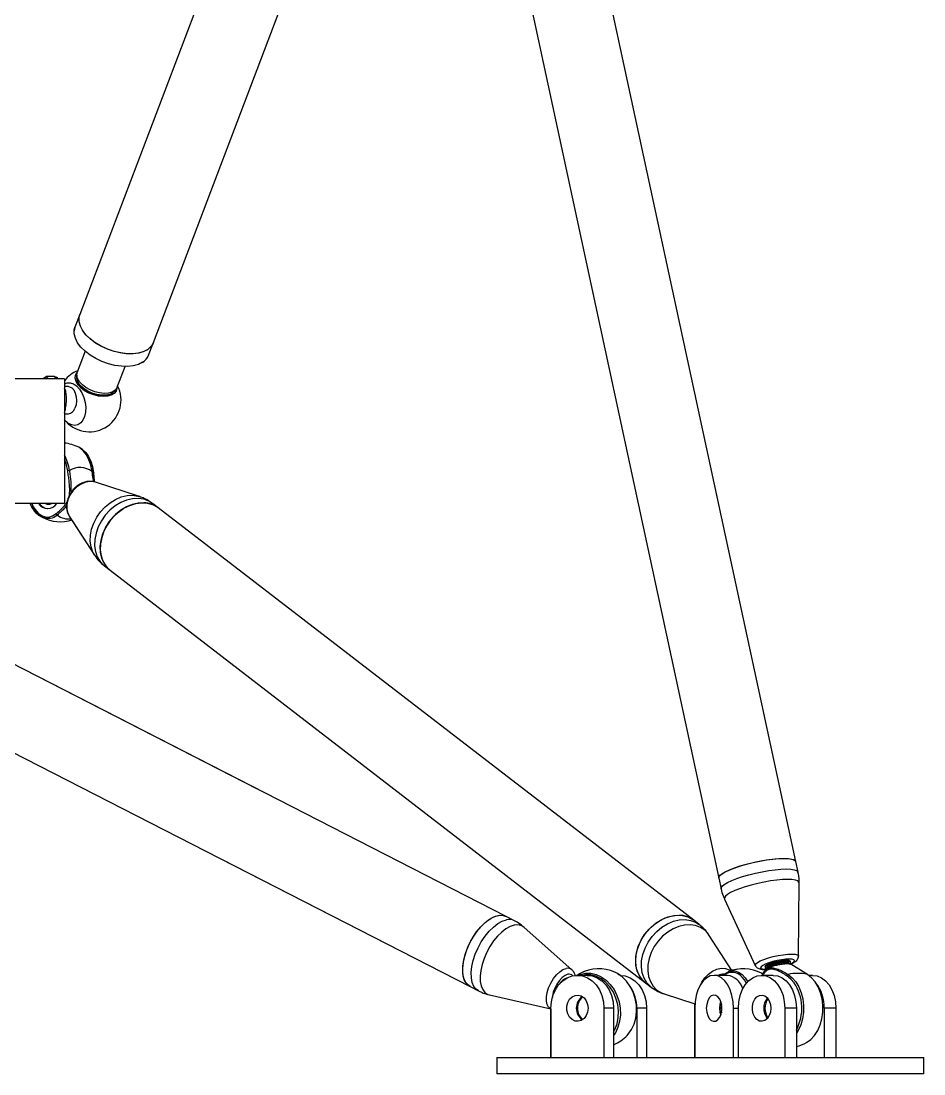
# Model space of a CAD drawing. Header units: millimetres. Extents: x 15 to 1184, y 5 to 836.
# Drawn here: x 249.8 to 304.8, y 573.1 to 637.1 of the extents above; entities that cross this region are included whole.
import ezdxf

# ---------------------------------------------------------------- set-up
doc = ezdxf.new("R2010")
doc.units = ezdxf.units.MM

msp = doc.modelspace()

# ---------------------------------------------------------------- linework, layer by layer
at = {"color": 7, "linetype": 'Continuous', "lineweight": 25}
for p, q in [((296.968, 585.983), (277.585, 675.898)), ((272.893, 674.887), (292.275, 584.972)), ((273.474, 672.192), (253.362, 619.272)), ((257.848, 617.566), (275.332, 663.57)), ((253.362, 619.272), (253.07, 618.504)), ((253.07, 618.504), (253.07, 618.504)), ((253.689, 617.038), (253.208, 615.77)), ((257.557, 616.798), (257.848, 617.566)), ((257.557, 616.798), (257.557, 616.798)), ((255.638, 614.847), (256.12, 616.114)), ((252.429, 615.365), (249.229, 615.365)), ((251.334, 615.504), (251.138, 615.365)), ((251.445, 615.365), (251.334, 615.504)), ((251.814, 615.504), (251.334, 615.504)), ((251.972, 615.365), (251.814, 615.504)), ((251.952, 615.457), (251.867, 615.457)), ((251.952, 615.457), (252.028, 615.365)), ((252.429, 615.365), (252.429, 607.765)), ((252.67, 614.889), (252.429, 614.889)), ((252.51, 614.635), (252.429, 614.635)), ((252.429, 613.24), (252.67, 613.24)), ((252.492, 612.813), (252.429, 612.886)), ((254.317, 609.073), (254.23, 609.097)), ((257.003, 608.197), (254.317, 609.073)), ((264.186, 590.397), (230.302, 607.749)), ((279.319, 582.648), (230.302, 607.749)), ((252.429, 607.765), (249.229, 607.765)), ((258.138, 607.515), (257.794, 607.779)), ((290.746, 582.413), (258.138, 607.515)), ((252.726, 607.006), (254.26, 604.634)), ((252.881, 606.766), (254.26, 604.634)), ((254.866, 603.976), (255.21, 603.711)), ((254.866, 603.976), (255.209, 603.711)), ((255.209, 603.711), (287.817, 578.61)), ((255.21, 603.711), (287.818, 578.61)), ((228.114, 603.477), (277.131, 578.375)), ((261.998, 586.125), (277.131, 578.375)), ((297.106, 585.339), (296.968, 585.983)), ((292.275, 584.972), (292.414, 584.327)), ((297.133, 580.236), (297.173, 584.685)), ((292.623, 583.704), (294.493, 579.666)), ((279.835, 582.383), (279.319, 582.648)), ((283.331, 579.403), (280.425, 581.98)), ((291.089, 582.149), (290.746, 582.413)), ((293.075, 579.359), (291.696, 581.491)), ((296.492, 579.953), (296.49, 579.966)), ((296.65, 579.864), (296.643, 579.894)), ((295.13, 579.412), (294.949, 579.144)), ((295.105, 579.437), (295.112, 579.408)), ((295.152, 579.445), (295.13, 579.411)), ((295.174, 579.572), (295.193, 579.566)), ((295.208, 579.601), (295.212, 579.582)), ((296.658, 579.74), (296.545, 579.809)), ((296.583, 579.787), (296.621, 579.819)), ((297.58, 579.174), (296.657, 579.741)), ((283.833, 579.176), (283.613, 579.059)), ((283.832, 579.176), (283.613, 579.059)), ((284.256, 579.06), (283.666, 579.06)), ((287.817, 578.61), (288.161, 578.345)), ((287.817, 578.61), (287.842, 578.591)), ((287.818, 578.61), (288.161, 578.345)), ((292.797, 579.06), (291.989, 579.06)), ((292.524, 579.063), (292.583, 579.114)), ((294.942, 579.15), (294.873, 579.189)), ((295.587, 579.06), (294.88, 579.06)), ((294.951, 579.147), (294.898, 579.176)), ((297.582, 579.173), (297.58, 579.174)), ((297.676, 579.114), (297.58, 579.173)), ((297.679, 579.112), (297.676, 579.114)), ((297.992, 579.06), (297.755, 579.06)), ((277.131, 578.375), (277.647, 578.111)), ((277.131, 578.375), (277.647, 578.111)), ((288.163, 578.348), (288.28, 578.269)), ((288.833, 577.971), (288.966, 577.93)), ((278.319, 577.868), (282.052, 577.03)), ((278.319, 577.868), (282.052, 577.03)), ((288.952, 577.927), (290.819, 577.318)), ((288.953, 577.927), (290.819, 577.319)), ((290.808, 577.06), (290.818, 577.319)), ((282.052, 574.06), (282.052, 577.06)), ((282.052, 577.03), (282.052, 574.06)), ((285.871, 577.06), (285.281, 577.06)), ((285.281, 577.06), (285.281, 574.06)), ((285.871, 577.06), (285.871, 574.06)), ((287.878, 577.06), (287.287, 577.06)), ((287.287, 577.06), (287.287, 574.06)), ((287.878, 577.06), (287.878, 574.06)), ((290.808, 574.06), (290.808, 577.06)), ((290.809, 577.06), (290.809, 574.06)), ((293.17, 574.06), (293.17, 577.06)), ((293.466, 574.06), (293.466, 577.06)), ((296.294, 577.06), (296.294, 574.06)), ((297.002, 577.06), (296.294, 577.06)), ((297.002, 577.06), (297.002, 574.06)), ((299.406, 577.06), (298.699, 577.06)), ((298.699, 577.06), (298.699, 574.06)), ((299.406, 577.06), (299.406, 574.06)), ((278.769, 574.06), (278.769, 573.06)), ((278.769, 574.06), (278.769, 573.06)), ((278.769, 574.06), (278.769, 574.06)), ((278.769, 574.06), (304.769, 574.06)), ((304.769, 573.06), (304.769, 574.06)), ((278.769, 573.06), (278.769, 573.06)), ((300.961, 573.06), (278.769, 573.06)), ((304.769, 573.06), (300.961, 573.06))]:
    msp.add_line(p, q, dxfattribs=at)
at = {"color": 8, "linetype": 'Continuous', "lineweight": 25}
for p, q in [((290.808, 577.06), (290.809, 577.06)), ((293.17, 577.06), (293.466, 577.06))]:
    msp.add_line(p, q, dxfattribs=at)
at = {"color": 7, "linetype": 'Continuous', "lineweight": 25, "flags": 128}
for points in [[(257.848, 617.566), (257.835, 617.533), (257.706, 617.328), (257.514, 617.156), (257.263, 617.023), (256.962, 616.933), (256.62, 616.887), (256.247, 616.888), (255.855, 616.936), (255.455, 617.028), (255.059, 617.163), (254.68, 617.336), (254.33, 617.542), (254.018, 617.774), (253.754, 618.026), (253.546, 618.291), (253.401, 618.559), (253.323, 618.822), (253.314, 619.074), (253.362, 619.272)], [(257.48, 617.134), (257.222, 617.007), (256.914, 616.923), (256.567, 616.884), (256.191, 616.892), (255.796, 616.946), (255.396, 617.045), (255.002, 617.186), (254.627, 617.364), (254.281, 617.574), (253.976, 617.81), (253.72, 618.065), (253.521, 618.33), (253.385, 618.598), (253.317, 618.86), (253.319, 619.109), (253.362, 619.272)], [(253.07, 618.504), (253.063, 618.486), (253.02, 618.281)], [(257.188, 616.366), (256.93, 616.239), (256.623, 616.155), (256.275, 616.116), (255.899, 616.124), (255.504, 616.178), (255.104, 616.277), (254.711, 616.418), (254.335, 616.596), (253.989, 616.807), (253.684, 617.042), (253.428, 617.297), (253.229, 617.562), (253.094, 617.83), (253.026, 618.092), (253.027, 618.341), (253.07, 618.504)], [(257.176, 616.359), (257.272, 616.425), (257.436, 616.587)], [(255.638, 614.847), (255.615, 614.796), (255.501, 614.659), (255.329, 614.556), (255.109, 614.494), (254.851, 614.476), (254.57, 614.503), (254.282, 614.573), (254.001, 614.683), (253.742, 614.827), (253.521, 614.996), (253.348, 615.183), (253.233, 615.376), (253.182, 615.566), (253.198, 615.741), (253.208, 615.77)], [(252.429, 615.05), (252.592, 615.117), (252.784, 615.123), (252.981, 615.06), (253.173, 614.93), (253.349, 614.74), (253.499, 614.502), (253.616, 614.227), (253.693, 613.93), (253.727, 613.628), (253.714, 613.336), (253.656, 613.072), (253.557, 612.847), (253.421, 612.676), (253.255, 612.567), (253.069, 612.525), (252.873, 612.554), (252.677, 612.652), (252.492, 612.813), (252.492, 612.813)], [(252.67, 614.889), (252.729, 614.883), (252.871, 614.818), (252.995, 614.686), (253.091, 614.498), (253.149, 614.272), (253.164, 614.028), (253.136, 613.786), (253.066, 613.57)], [(253.53, 611.056), (253.3, 611.193), (253.297, 611.194)], [(254.111, 609.727), (254.032, 610.098), (253.917, 610.435), (253.767, 610.727), (253.589, 610.964), (253.389, 611.139), (253.297, 611.194)], [(253.412, 611.123), (253.53, 611.056), (253.729, 610.881), (253.901, 610.644), (254.038, 610.353), (254.138, 610.018), (254.196, 609.649)], [(254.196, 609.649), (254.204, 609.645), (254.209, 609.641), (254.212, 609.637), (254.212, 609.632), (254.211, 609.627), (254.207, 609.622), (254.201, 609.617), (254.193, 609.613)], [(251.688, 606.89), (251.553, 606.856), (251.324, 606.855), (251.101, 606.926), (250.891, 607.067), (250.7, 607.274), (250.536, 607.539), (250.435, 607.765)], [(250.449, 607.765), (250.485, 607.683), (250.535, 607.582)], [(251.086, 607.578), (250.92, 607.746), (250.906, 607.765)], [(251.401, 607.448), (251.27, 607.477), (251.086, 607.578)], [(255.21, 603.711), (255.033, 603.873), (254.84, 604.136), (254.703, 604.443), (254.626, 604.786), (254.611, 605.154), (254.658, 605.536), (254.767, 605.92), (254.934, 606.295), (255.154, 606.649), (255.42, 606.972), (255.724, 607.254), (256.056, 607.485), (256.408, 607.66), (256.768, 607.773), (257.125, 607.82), (257.468, 607.799), (257.787, 607.713), (258.072, 607.563), (258.138, 607.515)], [(257.273, 607.819), (256.921, 607.801), (256.561, 607.716), (256.205, 607.567), (255.863, 607.359), (255.545, 607.098), (255.262, 606.791), (255.022, 606.449), (254.832, 606.082), (254.697, 605.7), (254.623, 605.316), (254.611, 604.94), (254.662, 604.585), (254.774, 604.262), (254.944, 603.979), (255.166, 603.746), (255.21, 603.711)], [(250.85, 607.073), (251.08, 606.937), (251.083, 606.935)], [(292.275, 584.972), (292.278, 585.028), (292.34, 585.128), (292.471, 585.238), (292.668, 585.356), (292.924, 585.478), (293.232, 585.599), (293.582, 585.717), (293.963, 585.828), (294.365, 585.927), (294.774, 586.014), (295.179, 586.084), (295.566, 586.135), (295.925, 586.167), (296.245, 586.177), (296.515, 586.167), (296.727, 586.135), (296.876, 586.084), (296.956, 586.014), (296.968, 585.983)], [(292.275, 584.972), (292.275, 584.974), (292.294, 585.067), (292.385, 585.171), (292.543, 585.285), (292.765, 585.405), (293.043, 585.527), (293.369, 585.647), (293.733, 585.763), (294.124, 585.869), (294.53, 585.964), (294.939, 586.044), (295.338, 586.107), (295.715, 586.15), (296.06, 586.174), (296.36, 586.176), (296.608, 586.157), (296.795, 586.117), (296.916, 586.058), (296.968, 585.983)], [(277.131, 578.375), (276.99, 578.474), (276.848, 578.653), (276.748, 578.888), (276.693, 579.172), (276.684, 579.497), (276.722, 579.853), (276.806, 580.229), (276.933, 580.614), (277.099, 580.995), (277.3, 581.362), (277.528, 581.703), (277.778, 582.007), (278.041, 582.267), (278.31, 582.472), (278.576, 582.619), (278.832, 582.701), (279.069, 582.717), (279.281, 582.666), (279.319, 582.648)], [(276.999, 580.775), (277.18, 581.152), (277.393, 581.509), (277.631, 581.836), (277.888, 582.122), (278.154, 582.36), (278.423, 582.542), (278.686, 582.661), (278.935, 582.716), (279.162, 582.703), (279.319, 582.648)], [(287.818, 578.61), (287.641, 578.772), (287.448, 579.034), (287.311, 579.341), (287.234, 579.684), (287.219, 580.052), (287.267, 580.434), (287.375, 580.818), (287.542, 581.193), (287.762, 581.548), (288.028, 581.87), (288.332, 582.152), (288.665, 582.384), (289.016, 582.558), (289.376, 582.671), (289.733, 582.718), (290.076, 582.698), (290.395, 582.611), (290.68, 582.461), (290.746, 582.413)], [(287.818, 578.61), (287.775, 578.644), (287.552, 578.877), (287.383, 579.16), (287.271, 579.484), (287.22, 579.839), (287.232, 580.214), (287.306, 580.598), (287.44, 580.98), (287.63, 581.348), (287.87, 581.69), (288.153, 581.996), (288.471, 582.257), (288.813, 582.465), (289.169, 582.614), (289.529, 582.699), (289.881, 582.718)], [(277.131, 578.375), (277.089, 578.399), (276.925, 578.542), (276.8, 578.745), (276.719, 579.002), (276.683, 579.305), (276.694, 579.644), (276.752, 580.01), (276.855, 580.391), (276.999, 580.775)], [(296.4, 579.972), (296.209, 579.961), (295.987, 579.931), (295.754, 579.884), (295.53, 579.824), (295.335, 579.756), (295.187, 579.686), (295.098, 579.622), (295.077, 579.567), (295.126, 579.528), (295.17, 579.516)], [(296.641, 579.907), (296.624, 579.931), (296.542, 579.961), (296.4, 579.972)], [(284.2, 579.335), (284.13, 579.31), (283.832, 579.176)], [(286.706, 575.408), (286.763, 575.472), (286.968, 575.761), (287.123, 576.095), (287.226, 576.463), (287.271, 576.854), (287.258, 577.255), (287.187, 577.652), (287.06, 578.033), (286.882, 578.387), (286.658, 578.7), (286.395, 578.965), (286.102, 579.171), (285.94, 579.253)], [(286.312, 579.046), (286.03, 579.21), (285.966, 579.241)], [(292.583, 579.114), (292.801, 579.257), (292.984, 579.321)], [(293.413, 579.434), (293.316, 579.418), (293.057, 579.353)], [(282.052, 577.06), (282.083, 577.45), (282.175, 577.825), (282.324, 578.171), (282.525, 578.474), (282.769, 578.723), (283.048, 578.908), (283.351, 579.022), (283.666, 579.06), (283.981, 579.022), (284.284, 578.908), (284.563, 578.723), (284.808, 578.474), (285.009, 578.171), (285.158, 577.825), (285.25, 577.45), (285.281, 577.06)], [(283.701, 579.06), (283.839, 579.116), (284.153, 579.187), (284.478, 579.187), (284.802, 579.115), (285.115, 578.974), (285.408, 578.768), (285.671, 578.504), (285.895, 578.19), (286.073, 577.837), (286.2, 577.455), (286.271, 577.058), (286.284, 576.658), (286.239, 576.267), (286.137, 575.899), (285.981, 575.565), (285.871, 575.395)], [(284.256, 579.06), (284.571, 579.022), (284.874, 578.908), (285.153, 578.723), (285.398, 578.474), (285.599, 578.171), (285.748, 577.825), (285.84, 577.45), (285.871, 577.06)], [(286.127, 579.156), (286.197, 579.118), (286.312, 579.046)], [(286.263, 579.06), (286.578, 579.022), (286.881, 578.908), (287.16, 578.723), (287.405, 578.474), (287.606, 578.171), (287.755, 577.825), (287.847, 577.45), (287.878, 577.06)], [(293.17, 577.06), (293.147, 577.45), (293.08, 577.825), (292.971, 578.171), (292.824, 578.474), (292.645, 578.723), (292.441, 578.908), (292.22, 579.022), (291.989, 579.06), (291.759, 579.022), (291.538, 578.908), (291.334, 578.723), (291.155, 578.474), (291.008, 578.171), (290.899, 577.825), (290.832, 577.45), (290.809, 577.06)], [(293.466, 577.06), (293.493, 577.45), (293.574, 577.825), (293.704, 578.171), (293.88, 578.474), (294.095, 578.723), (294.339, 578.908), (294.604, 579.022), (294.88, 579.06), (295.156, 579.022), (295.421, 578.908), (295.666, 578.723), (295.88, 578.474), (296.056, 578.171), (296.187, 577.825), (296.267, 577.45), (296.294, 577.06)], [(293.956, 578.574), (293.832, 578.784), (293.698, 578.952)], [(295.587, 579.06), (295.863, 579.022), (296.129, 578.908), (296.373, 578.723), (296.587, 578.474), (296.763, 578.171), (296.894, 577.825), (296.974, 577.45), (297.002, 577.06)], [(297.616, 574.971), (297.625, 574.975), (297.879, 575.16), (298.105, 575.406), (298.297, 575.705), (298.447, 576.048), (298.552, 576.423), (298.608, 576.819), (298.613, 577.223), (298.567, 577.621), (298.471, 578.002), (298.329, 578.352), (298.145, 578.66), (297.925, 578.917), (297.676, 579.114)], [(297.992, 579.06), (298.267, 579.022), (298.533, 578.908), (298.777, 578.723), (298.992, 578.474), (299.167, 578.171), (299.298, 577.825), (299.379, 577.45), (299.406, 577.06)], [(284.312, 577.06), (284.283, 576.824), (284.2, 576.609), (284.069, 576.435), (283.902, 576.315), (283.714, 576.262), (283.522, 576.28), (283.343, 576.367), (283.193, 576.516), (283.084, 576.713), (283.028, 576.941), (283.028, 577.179), (283.084, 577.407), (283.193, 577.604), (283.343, 577.753), (283.522, 577.84), (283.714, 577.858), (283.902, 577.805), (284.069, 577.686), (284.2, 577.511), (284.283, 577.296), (284.312, 577.06)], [(291.517, 577.06), (291.538, 576.824), (291.599, 576.609), (291.695, 576.435), (291.817, 576.315), (291.954, 576.262), (292.095, 576.28), (292.226, 576.367), (292.336, 576.516), (292.415, 576.713), (292.456, 576.941), (292.456, 577.179), (292.415, 577.407), (292.336, 577.604), (292.226, 577.753), (292.095, 577.84), (291.954, 577.858), (291.817, 577.805), (291.695, 577.686), (291.599, 577.511), (291.538, 577.296), (291.517, 577.06)], [(292.388, 577.461), (292.346, 577.296), (292.325, 577.06)], [(295.446, 577.06), (295.421, 576.824), (295.348, 576.609), (295.233, 576.435), (295.087, 576.315), (294.923, 576.262), (294.754, 576.28), (294.597, 576.367), (294.466, 576.516), (294.371, 576.713), (294.321, 576.941), (294.321, 577.179), (294.371, 577.407), (294.466, 577.604), (294.597, 577.753), (294.754, 577.84), (294.923, 577.858), (295.087, 577.805), (295.233, 577.686), (295.348, 577.511), (295.421, 577.296), (295.446, 577.06)], [(292.325, 577.06), (292.346, 576.824), (292.393, 576.646)]]:
    msp.add_lwpolyline(points, dxfattribs=at)
at = {"color": 8, "linetype": 'Continuous', "lineweight": 25, "flags": 128}
for points in [[(255.628, 614.823), (255.626, 614.778), (255.576, 614.61), (255.459, 614.469), (255.284, 614.364), (255.058, 614.301), (254.794, 614.282), (254.507, 614.31), (254.212, 614.382), (253.924, 614.494), (253.66, 614.641), (253.434, 614.814), (253.257, 615.005), (253.139, 615.203), (253.087, 615.397), (253.104, 615.576), (253.187, 615.732), (253.199, 615.746)], [(253.399, 614.941), (253.6, 614.761), (253.846, 614.604), (254.121, 614.479), (254.411, 614.393), (254.698, 614.351), (254.965, 614.356), (255.198, 614.408), (255.382, 614.503), (255.507, 614.636), (255.536, 614.691)], [(255.515, 614.671), (255.498, 614.64), (255.374, 614.508), (255.191, 614.414), (254.96, 614.363), (254.695, 614.358), (254.41, 614.399), (254.123, 614.484), (253.85, 614.608), (253.607, 614.764), (253.407, 614.943)], [(254.23, 609.097), (254.201, 609.103), (253.943, 609.114), (253.673, 609.058), (253.407, 608.939), (253.159, 608.762), (252.941, 608.538), (252.767, 608.277), (252.645, 607.995), (252.582, 607.706), (252.581, 607.427), (252.642, 607.171), (252.726, 607.006)], [(254.258, 604.636), (254.158, 604.818), (254.049, 605.132), (254, 605.477), (254.011, 605.841), (254.083, 606.215), (254.214, 606.585), (254.398, 606.942), (254.631, 607.274), (254.906, 607.571), (255.214, 607.825), (255.547, 608.027), (255.893, 608.172), (256.242, 608.254), (256.584, 608.272), (256.908, 608.225), (257.001, 608.198)], [(257.794, 607.779), (257.569, 607.921), (257.264, 608.035), (256.93, 608.083), (256.577, 608.065), (256.218, 607.98), (255.861, 607.831), (255.519, 607.623), (255.202, 607.362), (254.919, 607.056), (254.678, 606.714), (254.488, 606.346), (254.354, 605.964), (254.28, 605.58), (254.268, 605.205), (254.319, 604.85), (254.431, 604.526), (254.601, 604.243), (254.823, 604.01), (254.866, 603.976)], [(250.535, 607.582), (250.641, 607.406), (250.826, 607.187), (251.032, 607.035), (251.253, 606.955), (251.48, 606.949), (251.706, 607.017), (251.924, 607.158)], [(251.998, 607.071), (251.78, 606.929), (251.688, 606.89)], [(292.414, 584.327), (292.417, 584.383), (292.479, 584.483), (292.61, 584.594), (292.807, 584.711), (293.063, 584.833), (293.371, 584.955), (293.721, 585.072), (294.102, 585.183), (294.504, 585.283), (294.913, 585.369), (295.318, 585.439), (295.705, 585.491), (296.064, 585.522), (296.384, 585.533)], [(296.384, 585.533), (296.654, 585.522), (296.866, 585.491), (297.015, 585.439), (297.095, 585.369), (297.106, 585.339)], [(296.469, 584.896), (296.159, 584.886), (295.811, 584.855), (295.434, 584.805), (295.041, 584.737), (294.644, 584.653), (294.254, 584.556), (293.884, 584.449), (293.544, 584.334), (293.246, 584.216), (292.997, 584.098), (292.806, 583.984), (292.679, 583.877), (292.618, 583.78), (292.623, 583.704)], [(297.173, 584.685), (297.159, 584.737), (297.082, 584.805), (296.938, 584.855), (296.731, 584.886), (296.469, 584.896)], [(277.647, 578.111), (277.506, 578.21), (277.364, 578.388), (277.264, 578.623), (277.209, 578.908), (277.2, 579.233), (277.238, 579.589), (277.322, 579.965), (277.449, 580.349), (277.616, 580.731), (277.816, 581.097), (278.045, 581.438), (278.294, 581.743), (278.557, 582.002), (278.826, 582.208), (279.093, 582.354), (279.348, 582.437)], [(288.163, 578.344), (288.118, 578.38), (287.896, 578.613), (287.726, 578.896), (287.614, 579.219), (287.563, 579.574), (287.575, 579.95), (287.649, 580.334), (287.783, 580.716), (287.973, 581.083), (288.214, 581.425), (288.497, 581.732), (288.814, 581.993), (289.156, 582.201), (289.513, 582.35), (289.872, 582.435), (290.225, 582.453), (290.559, 582.405), (290.864, 582.291), (291.09, 582.148)], [(279.824, 582.12), (279.576, 582.04), (279.318, 581.898), (279.057, 581.698), (278.801, 581.446), (278.559, 581.151), (278.337, 580.82), (278.142, 580.464), (277.981, 580.093), (277.857, 579.72), (277.776, 579.355), (277.739, 579.01), (277.747, 578.694), (277.801, 578.418), (277.898, 578.19), (278.036, 578.016), (278.21, 577.903), (278.319, 577.868)], [(291.696, 581.491), (291.633, 581.581), (291.417, 581.807), (291.157, 581.978), (290.86, 582.089), (290.536, 582.136), (290.194, 582.118), (289.844, 582.036), (289.498, 581.891), (289.166, 581.689), (288.858, 581.436), (288.583, 581.138), (288.35, 580.806), (288.165, 580.449), (288.035, 580.079), (287.963, 579.706), (287.952, 579.341), (288.001, 578.997), (288.11, 578.682), (288.275, 578.408), (288.49, 578.182), (288.751, 578.011), (288.953, 577.927)], [(294.493, 579.666), (294.487, 579.693), (294.525, 579.767), (294.632, 579.851), (294.803, 579.941), (295.027, 580.032), (295.294, 580.12), (295.589, 580.199), (295.896, 580.266), (296.198, 580.316), (296.479, 580.347), (296.724, 580.358)], [(296.575, 580.047), (296.357, 580.037), (296.104, 580.006), (295.836, 579.957), (295.568, 579.893), (295.321, 579.818), (295.11, 579.738), (294.95, 579.658), (294.852, 579.584), (294.823, 579.52), (294.864, 579.471), (294.973, 579.44), (295.107, 579.43)], [(296.642, 579.754), (296.767, 579.818), (296.865, 579.893), (296.894, 579.957), (296.853, 580.006), (296.744, 580.037), (296.575, 580.047)], [(296.724, 580.358), (296.92, 580.347), (297.056, 580.316), (297.125, 580.266), (297.133, 580.236)], [(282.052, 577.035), (282.045, 577.037), (281.915, 577.133), (281.824, 577.289), (281.777, 577.496), (281.776, 577.745), (281.822, 578.02), (281.912, 578.308), (282.042, 578.593), (282.203, 578.859), (282.388, 579.093), (282.587, 579.281), (282.788, 579.414), (282.982, 579.484)], [(291.186, 578.525), (291.249, 578.654), (291.424, 578.914), (291.641, 579.139), (291.889, 579.316), (292.155, 579.435), (292.425, 579.49), (292.683, 579.479), (292.917, 579.402), (293.018, 579.341)], [(292.984, 579.321), (293.028, 579.329), (293.257, 579.33), (293.48, 579.259), (293.69, 579.118), (293.88, 578.912), (294.036, 578.664)], [(283.088, 579.124), (282.917, 579.059), (282.739, 578.933), (282.567, 578.753), (282.412, 578.533), (282.285, 578.288), (282.194, 578.034), (282.146, 577.788), (282.141, 577.715)], [(285.871, 575.601), (285.954, 575.758), (286.084, 576.108), (286.157, 576.488), (286.169, 576.884), (286.122, 577.282), (286.016, 577.669), (285.855, 578.031), (285.644, 578.355), (285.392, 578.631), (285.106, 578.849), (284.797, 579.001), (284.475, 579.082), (284.152, 579.089), (283.97, 579.06)], [(296.862, 578.607), (296.669, 578.831), (296.422, 579.029)], [(296.495, 579.114), (296.744, 578.917), (296.964, 578.66), (297.149, 578.352), (297.291, 578.002), (297.386, 577.621), (297.433, 577.223), (297.428, 576.819), (297.372, 576.423), (297.267, 576.048), (297.116, 575.705), (297.002, 575.514)]]:
    msp.add_lwpolyline(points, dxfattribs=at)
at = {"color": 7, "linetype": 'Continuous', "lineweight": 25}
for centre, radius, start, end in [((257.033, 617.889), 0.877, 300.67954, 338.43555), ((256.741, 617.121), 0.877, 300.67954, 338.43555), ((253.95, 614.065), 1.925, 111.67011, 142.1848), ((253.95, 614.065), 1.925, 222.85508, 26.71137), ((252.628, 613.693), 0.455, 275.29991, 344.34065), ((253.95, 614.065), 1.925, 217.8152, 222.85508), ((252.19, 609.065), 2.4, 62.52337, 84.27207), ((252.751, 609.507), 0.281, 93.02358, 115.2733), ((253.377, 608.7), 1.262, 54.44341, 120.52708), ((251.71, 608.23), 1.442, 198.84723, 233.37104), ((251.409, 608.123), 0.657, 213.03364, 326.96636), ((251.458, 608.184), 0.45, 248.83939, 290.127), ((257.228, 606.312), 1.508, 52.92393, 88.30062), ((252.19, 609.065), 2.4, 242.52337, 287.15489), ((252.05, 607.19), 0.13, 194.55359, 246.68857), ((289.837, 581.21), 1.508, 52.92393, 88.30062), ((284.965, 577.06), 2.4, 66.0143, 118.14479), ((293.765, 577.06), 2.4, 62.52337, 112.44712), ((283.338, 578.03), 0.917, 111.39741, 147.65583), ((292.606, 579.059), 0.0594, 113.42987, 179.38315), ((292.644, 577.921), 1.15, 16.74083, 82.35438), ((296.556, 578.988), 0.14, 115.70844, 163.23331), ((297.085, 576.594), 2.588, 76.81773, 103.18227), ((294.546, 577.054), 2.788, 331.72615, 33.85026), ((296.319, 577.124), 2.381, 358.46224, 38.40212), ((285.004, 577.087), 2.283, 359.33532, 34.51603), ((284.477, 577.06), 0.879, 125.90818, 234.09182), ((284.554, 577.06), 0.892, 129.1678, 230.8322), ((293.73, 577.06), 1.324, 168.14863, 191.85137), ((296.012, 577.06), 0.998, 141.42594, 218.57406), ((296.103, 577.06), 1.016, 145.12041, 214.87959), ((284.965, 577.06), 2.4, 292.18461, 316.50828), ((296.436, 577.06), 2.4, 283.63454, 299.46556)]:
    msp.add_arc(centre, radius, start, end, dxfattribs=at)
at = {"color": 8, "linetype": 'Continuous', "lineweight": 25}
for centre, radius, start, end in [((253.82, 615.444), 0.656, 167.46891, 230.05133), ((253.835, 615.448), 0.662, 170.48592, 229.7019), ((250.014, 609.416), 2.747, 7.77684, 28.46592), ((252.32, 609.57), 1.873, 1.29411, 43.99139), ((249.904, 609.376), 2.754, 8.02797, 23.51735), ((252.685, 607.96), 1.124, 232.30074, 277.36283), ((279.518, 581.74), 0.717, 63.78003, 103.69966), ((279.989, 581.466), 0.674, 49.64925, 104.13609), ((283.079, 579.112), 0.384, 49.13489, 104.65046), ((293.086, 578.436), 0.8, 40.13029, 128.77872), ((283.164, 578.835), 0.299, 40.83783, 104.80504), ((284.524, 577.894), 1.457, 118.34639, 126.8459), ((292.571, 578.234), 0.898, 87.89382, 113.10551)]:
    msp.add_arc(centre, radius, start, end, dxfattribs=at)
at = {"color": 7, "linetype": 'Continuous', "lineweight": 25}
for points, knots in [([(252.51, 614.635), (252.493, 614.676), (252.471, 614.73), (252.437, 614.785), (252.429, 614.797)], [0, 0, 0, 0, 0.7785207, 1, 1, 1, 1]), ([(252.429, 613.288), (252.455, 613.382), (252.517, 613.604), (252.557, 613.947), (252.555, 614.304), (252.525, 614.524), (252.51, 614.635)], [0, 0, 0, 0, 0.212903, 0.502247, 0.748843, 1, 1, 1, 1]), ([(254.203, 609.096), (254.195, 609.155), (254.169, 609.368), (254.135, 609.577), (254.111, 609.727)], [0, 0, 0, 0, 0.279978, 1, 1, 1, 1]), ([(254.196, 609.649), (254.208, 609.541), (254.227, 609.355), (254.24, 609.166), (254.246, 609.086)], [0, 0, 0, 0, 0.5775687, 1, 1, 1, 1]), ([(254.218, 609.098), (254.143, 609.11), (253.987, 609.135), (253.736, 609.101), (253.48, 609.014), (253.235, 608.872), (253.013, 608.682), (252.825, 608.453), (252.68, 608.193), (252.586, 607.916), (252.548, 607.632), (252.574, 607.359), (252.639, 607.14), (252.716, 607.033), (252.742, 606.996)], [0, 0, 0, 0, 0.076155, 0.160009, 0.245556, 0.332508, 0.420315, 0.508588, 0.597239, 0.686312, 0.775779, 0.865216, 0.953725, 1, 1, 1, 1]), ([(257.788, 607.774), (257.739, 607.814), (257.585, 607.939), (257.318, 608.083), (257.094, 608.16), (256.997, 608.194)], [0, 0, 0, 0, 0.210101, 0.659066, 1, 1, 1, 1]), ([(254.258, 604.64), (254.264, 604.63), (254.339, 604.495), (254.536, 604.274), (254.738, 604.062), (254.862, 603.981), (254.869, 603.976)], [0, 0, 0, 0, 0.039565, 0.509459, 0.971238, 1, 1, 1, 1]), ([(297.172, 584.682), (297.171, 584.814), (297.168, 585.036), (297.119, 585.251), (297.099, 585.337)], [0, 0, 0, 0, 0.5996924, 1, 1, 1, 1]), ([(292.415, 584.33), (292.416, 584.324), (292.437, 584.174), (292.507, 583.962), (292.599, 583.77), (292.63, 583.707)], [0, 0, 0, 0, 0.028393, 0.684156, 1, 1, 1, 1]), ([(280.428, 581.97), (280.403, 581.995), (280.272, 582.122), (280.071, 582.262), (279.884, 582.351), (279.831, 582.377)], [0, 0, 0, 0, 0.1427467, 0.7557626, 1, 1, 1, 1]), ([(291.692, 581.485), (291.645, 581.557), (291.522, 581.747), (291.317, 581.969), (291.145, 582.098), (291.086, 582.142)], [0, 0, 0, 0, 0.285105, 0.754207, 1, 1, 1, 1]), ([(296.641, 579.894), (296.636, 579.903), (296.622, 579.925), (296.529, 579.935), (296.395, 579.93), (296.237, 579.913), (296.036, 579.876), (295.856, 579.832), (295.747, 579.801), (295.691, 579.784), (295.582, 579.75), (295.428, 579.692), (295.297, 579.629), (295.224, 579.586), (295.156, 579.538), (295.103, 579.485), (295.109, 579.451), (295.111, 579.439)], [0, 0, 0, 0, 0.074852, 0.185691, 0.248138, 0.325837, 0.423273, 0.508902, 0.546816, 0.55868, 0.579485, 0.686869, 0.767233, 0.800207, 0.840488, 0.939472, 1, 1, 1, 1]), ([(296.615, 579.818), (296.621, 579.822), (296.652, 579.84), (296.655, 579.866), (296.624, 579.895), (296.529, 579.905), (296.39, 579.9), (296.227, 579.881), (296.026, 579.843), (295.818, 579.792), (295.61, 579.729), (295.45, 579.667), (295.351, 579.622), (295.311, 579.602), (295.292, 579.592), (295.285, 579.588), (295.284, 579.587), (295.284, 579.587), (295.284, 579.587), (295.284, 579.587), (295.284, 579.587), (295.284, 579.587), (295.284, 579.587), (295.284, 579.587), (295.284, 579.587), (295.283, 579.587), (295.283, 579.587), (295.282, 579.586), (295.268, 579.579), (295.233, 579.558), (295.161, 579.508), (295.115, 579.457), (295.109, 579.419), (295.112, 579.403), (295.116, 579.396), (295.117, 579.392), (295.118, 579.391), (295.118, 579.391)], [0, 0, 0, 0, 0.016404, 0.087372, 0.159781, 0.255798, 0.312322, 0.38577, 0.470199, 0.541431, 0.612282, 0.701111, 0.737067, 0.755916, 0.765341, 0.767698, 0.767992, 0.768029, 0.768034, 0.768036, 0.768037, 0.768038, 0.76804, 0.768045, 0.768063, 0.768098, 0.768244, 0.768551, 0.769965, 0.792171, 0.833721, 0.928101, 0.96612, 0.985139, 0.99465, 0.999406, 1, 1, 1, 1]), ([(296.452, 579.961), (296.443, 579.963), (296.416, 579.971), (296.32, 579.968), (296.177, 579.952), (296.006, 579.92), (295.824, 579.875), (295.643, 579.819), (295.482, 579.756), (295.353, 579.693), (295.303, 579.655), (295.28, 579.637)], [0, 0, 0, 0, 0.060373, 0.180216, 0.299183, 0.420497, 0.539481, 0.659305, 0.780503, 0.898955, 1, 1, 1, 1]), ([(296.595, 579.924), (296.572, 579.931), (296.525, 579.944), (296.481, 579.956), (296.459, 579.963)], [0, 0, 0, 0, 0.497411, 1, 1, 1, 1]), ([(296.649, 579.746), (296.678, 579.758), (296.782, 579.8), (296.901, 579.869), (297.015, 579.958), (297.09, 580.06), (297.134, 580.158), (297.128, 580.219), (297.127, 580.234)], [0, 0, 0, 0, 0.113538, 0.406816, 0.624092, 0.786826, 0.948011, 1, 1, 1, 1]), ([(283.534, 579.05), (283.532, 579.06), (283.519, 579.14), (283.46, 579.261), (283.378, 579.349), (283.341, 579.389)], [0, 0, 0, 0, 0.079428, 0.584582, 1, 1, 1, 1]), ([(294.502, 579.664), (294.511, 579.642), (294.537, 579.58), (294.62, 579.514), (294.721, 579.461), (294.852, 579.429), (294.976, 579.415), (295.08, 579.418), (295.109, 579.419)], [0, 0, 0, 0, 0.086068, 0.240898, 0.402737, 0.601496, 0.889387, 1, 1, 1, 1]), ([(295.096, 579.607), (295.111, 579.595), (295.128, 579.58), (295.17, 579.574), (295.177, 579.573)], [0, 0, 0, 0, 0.83576, 1, 1, 1, 1]), ([(296.545, 579.809), (296.537, 579.813), (296.52, 579.821), (296.471, 579.829), (296.405, 579.831), (296.323, 579.828), (296.228, 579.819), (296.122, 579.805), (296.009, 579.784), (295.89, 579.759), (295.77, 579.729), (295.652, 579.695), (295.54, 579.657), (295.435, 579.618), (295.343, 579.577), (295.264, 579.536), (295.204, 579.497), (295.166, 579.465), (295.157, 579.449), (295.154, 579.444)], [0, 0, 0, 0, 0.050415, 0.109213, 0.169717, 0.228501, 0.288916, 0.348974, 0.410751, 0.471187, 0.533349, 0.59447, 0.657308, 0.719375, 0.78324, 0.845418, 0.909307, 0.973043, 1, 1, 1, 1]), ([(295.278, 579.638), (295.26, 579.622), (295.223, 579.591), (295.188, 579.562), (295.171, 579.547)], [0, 0, 0, 0, 0.50209, 1, 1, 1, 1]), ([(295.396, 579.777), (295.383, 579.771), (295.317, 579.74), (295.248, 579.686), (295.2, 579.631), (295.212, 579.608), (295.216, 579.602)], [0, 0, 0, 0, 0.0940311, 0.4777155, 0.8625861, 1, 1, 1, 1]), ([(294.989, 579.202), (294.988, 579.2), (294.948, 579.153), (294.916, 579.096), (294.886, 579.042)], [0, 0, 0, 0, 0.041045, 1, 1, 1, 1]), ([(277.652, 578.116), (277.744, 578.07), (277.96, 577.964), (278.191, 577.886), (278.328, 577.866), (278.328, 577.866)], [0, 0, 0, 0, 0.427764, 0.998841, 1, 1, 1, 1]), ([(288.166, 578.344), (288.27, 578.271), (288.483, 578.121), (288.757, 577.987), (288.925, 577.941), (288.965, 577.93)], [0, 0, 0, 0, 0.42053, 0.862554, 1, 1, 1, 1])]:
    msp.add_open_spline(points, degree=3, knots=knots, dxfattribs=at)
at = {"color": 8, "linetype": 'Continuous', "lineweight": 25}
for points, knots in [([(252.725, 608.256), (252.726, 608.261), (252.732, 608.295), (252.74, 608.359), (252.749, 608.473), (252.752, 608.614), (252.747, 608.781), (252.735, 608.949), (252.713, 609.17), (252.679, 609.441), (252.647, 609.654), (252.631, 609.761)], [0, 0, 0, 0, 0.011974, 0.068512, 0.125501, 0.233357, 0.342384, 0.453365, 0.564621, 0.782133, 1, 1, 1, 1]), ([(252.736, 609.787), (252.751, 609.68), (252.78, 609.464), (252.808, 609.189), (252.823, 608.965), (252.83, 608.793), (252.829, 608.619), (252.824, 608.491), (252.815, 608.424), (252.814, 608.415)], [0, 0, 0, 0, 0.2410467, 0.4824265, 0.6058087, 0.7294625, 0.8546538, 0.980962, 1, 1, 1, 1]), ([(254.233, 609.105), (254.229, 609.168), (254.219, 609.339), (254.203, 609.507), (254.193, 609.613)], [0, 0, 0, 0, 0.369334, 1, 1, 1, 1]), ([(251.924, 607.158), (252.005, 607.227), (252.123, 607.326), (252.272, 607.47), (252.376, 607.577), (252.476, 607.698), (252.55, 607.795), (252.583, 607.861), (252.59, 607.874)], [0, 0, 0, 0, 0.346505, 0.499515, 0.652745, 0.807443, 0.963473, 1, 1, 1, 1]), ([(252.564, 607.678), (252.557, 607.665), (252.519, 607.604), (252.444, 607.511), (252.343, 607.395), (252.195, 607.245), (252.078, 607.142), (251.998, 607.071)], [0, 0, 0, 0, 0.048298, 0.229281, 0.413681, 0.598527, 1, 1, 1, 1]), ([(296.422, 579.029), (296.321, 579.091), (296.175, 579.182), (295.981, 579.286), (295.841, 579.352), (295.699, 579.407), (295.561, 579.441), (295.451, 579.445), (295.37, 579.433), (295.31, 579.414), (295.253, 579.388), (295.198, 579.352), (295.144, 579.309), (295.078, 579.244), (295.01, 579.162), (294.963, 579.091), (294.943, 579.06)], [0, 0, 0, 0, 0.205265, 0.295906, 0.386677, 0.478319, 0.570749, 0.645076, 0.683215, 0.721748, 0.758483, 0.795614, 0.833853, 0.872398, 0.945347, 1, 1, 1, 1]), ([(294.95, 579.143), (294.964, 579.164), (295.006, 579.228), (295.085, 579.322), (295.174, 579.402), (295.253, 579.453), (295.316, 579.482), (295.38, 579.502), (295.468, 579.518), (295.587, 579.518), (295.734, 579.489), (295.885, 579.437), (296.034, 579.372), (296.239, 579.268), (296.391, 579.177), (296.495, 579.114)], [0, 0, 0, 0, 0.03776, 0.113785, 0.191868, 0.231974, 0.27246, 0.31133, 0.350541, 0.431014, 0.521023, 0.612109, 0.704914, 0.797945, 1, 1, 1, 1]), ([(295.132, 579.411), (295.133, 579.413), (295.134, 579.433), (295.218, 579.487), (295.381, 579.565), (295.61, 579.641), (295.869, 579.707), (296.132, 579.753), (296.372, 579.777), (296.55, 579.773), (296.647, 579.758), (296.656, 579.741), (296.656, 579.74)], [0, 0, 0, 0, 0.009915, 0.132882, 0.255849, 0.378815, 0.501782, 0.624749, 0.747716, 0.870683, 0.99365, 1, 1, 1, 1])]:
    msp.add_open_spline(points, degree=3, knots=knots, dxfattribs=at)

doc.saveas('drawing.dxf')
